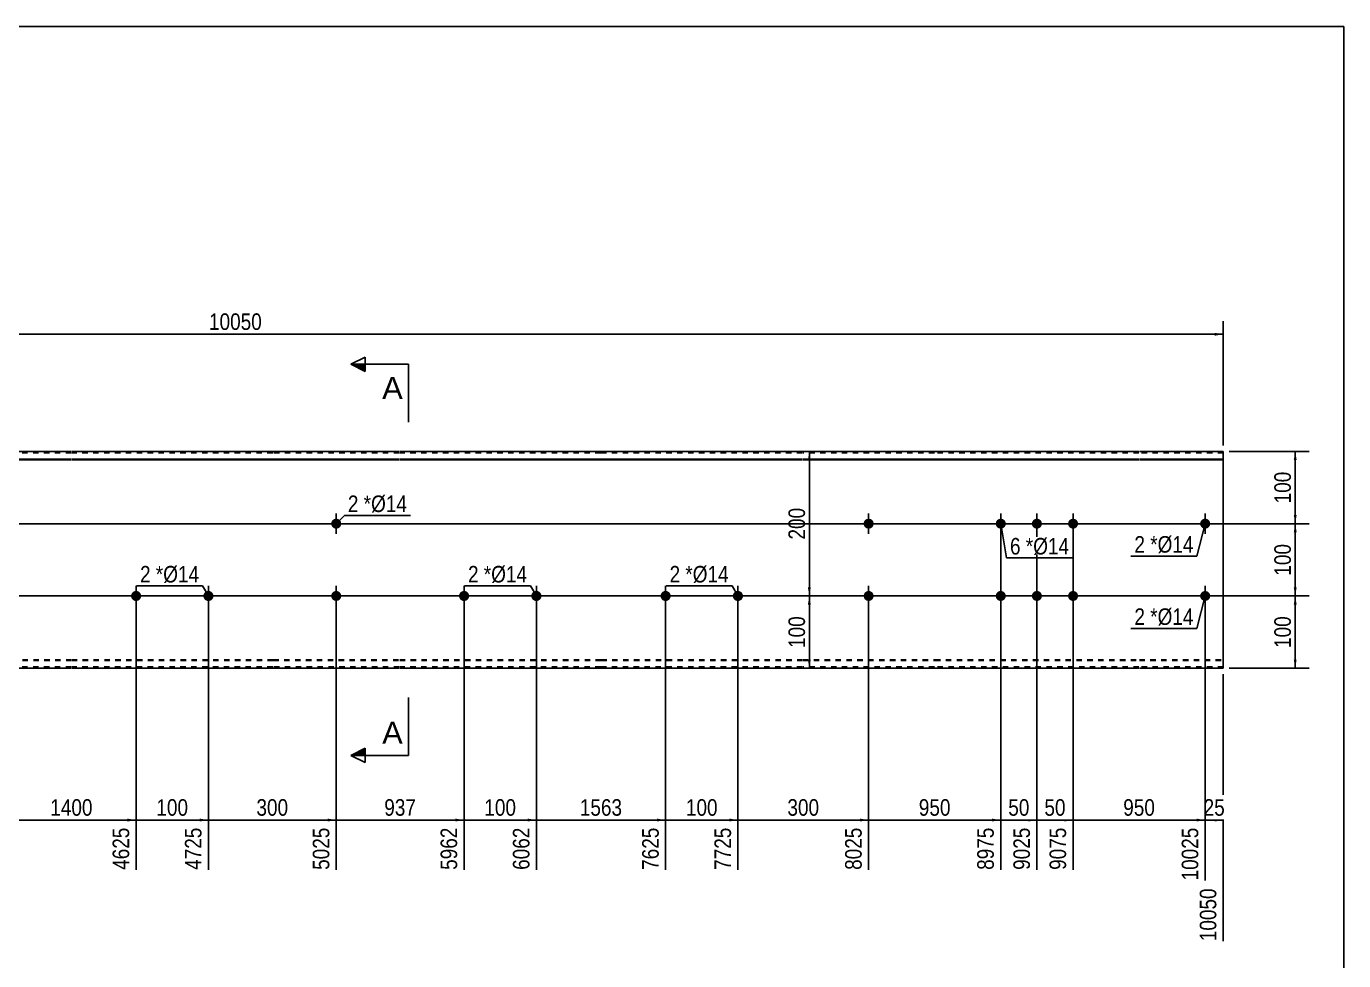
# Model space of a CAD drawing. Header units: millimetres. Extents: x -40 to 362, y -185 to 92.
# Drawn here: x 134.6 to 362.4, y -69.3 to 92.2 of the extents above; entities that cross this region are included whole.
import ezdxf

# ---------------------------------------------------------------- set-up
doc = ezdxf.new("R2010")
doc.units = ezdxf.units.MM
doc.linetypes.add('DXK_LINE_DOT1', pattern=[1.8814, 0.9407, -0.9407])
doc.styles.add('Arial', font='ARIAL.TTF', dxfattribs={"height": 0.2})
doc.styles.add('Arial Narrow', font='ARIALN.TTF', dxfattribs={"height": 0.2})

# ---------------------------------------------------------------- blocks, each defined once
blk = doc.blocks.new('Unknown-628700194-1200')
at = {"color": 5, "linetype": 'Continuous'}
for p, q in [((362.38, 92.24), (-37.62, 92.24)), ((362.38, -184.76), (362.38, 92.24))]:
    blk.add_line(p, q, dxfattribs=at)
blk = doc.blocks.new('Bolt-628700194-1261 - 1220')
at = {"linetype": 'Continuous'}
for points in [[(189.08, 6.25, -1), (187.33, 6.25, -1)], [(189.08, -6.25, -1), (187.33, -6.25, -1)]]:
    blk.add_hatch(color=3, dxfattribs=at).paths.add_polyline_path(points)
at = {"color": 3, "linetype": 'Continuous'}
for p, q in [((188.21, 8), (188.21, 4.5)), ((186.46, 6.25), (189.96, 6.25)), ((188.21, -4.5), (188.21, -8)), ((186.46, -6.25), (189.96, -6.25))]:
    blk.add_line(p, q, dxfattribs=at)
blk = doc.blocks.new('Bolt-628700194-1304 - 1220')
at = {"linetype": 'Continuous'}
for points in [[(302.22, 6.25, -1), (303.97, 6.25, -1)], [(308.47, 6.25, -1), (310.22, 6.25, -1)], [(314.72, 6.25, -1), (316.47, 6.25, -1)], [(302.22, -6.25, -1), (303.97, -6.25, -1)], [(308.47, -6.25, -1), (310.22, -6.25, -1)], [(314.72, -6.25, -1), (316.47, -6.25, -1)]]:
    blk.add_hatch(color=3, dxfattribs=at).paths.add_polyline_path(points)
at = {"color": 3, "linetype": 'Continuous'}
for p, q in [((303.09, 4.5), (303.09, 8)), ((309.34, 4.5), (309.34, 8)), ((315.59, 4.5), (315.59, 8)), ((301.34, 6.25), (304.84, 6.25)), ((307.59, 6.25), (311.09, 6.25)), ((313.84, 6.25), (317.34, 6.25)), ((303.09, -8), (303.09, -4.5)), ((309.34, -8), (309.34, -4.5)), ((315.59, -8), (315.59, -4.5)), ((301.34, -6.25), (304.84, -6.25)), ((307.59, -6.25), (311.09, -6.25)), ((313.84, -6.25), (317.34, -6.25))]:
    blk.add_line(p, q, dxfattribs=at)
blk = doc.blocks.new('Bolt-628700194-1309 - 1220')
at = {"linetype": 'Continuous'}
for points in [[(279.38, 6.25, -1), (281.13, 6.25, -1)], [(337.56, 6.25, -1), (339.31, 6.25, -1)]]:
    blk.add_hatch(color=3, dxfattribs=at).paths.add_polyline_path(points)
at = {"color": 3, "linetype": 'Continuous'}
for p, q in [((280.25, 4.5), (280.25, 8)), ((338.44, 4.5), (338.44, 8)), ((278.5, 6.25), (282, 6.25)), ((336.69, 6.25), (340.19, 6.25))]:
    blk.add_line(p, q, dxfattribs=at)
blk = doc.blocks.new('Bolt-628700194-1314 - 1220')
at = {"linetype": 'Continuous'}
for points in [[(279.38, -6.25, -1), (281.13, -6.25, -1)], [(337.56, -6.25, -1), (339.31, -6.25, -1)]]:
    blk.add_hatch(color=3, dxfattribs=at).paths.add_polyline_path(points)
at = {"color": 3, "linetype": 'Continuous'}
for p, q in [((280.25, -8), (280.25, -4.5)), ((338.44, -8), (338.44, -4.5)), ((278.5, -6.25), (282, -6.25)), ((336.69, -6.25), (340.19, -6.25))]:
    blk.add_line(p, q, dxfattribs=at)
blk = doc.blocks.new('Part-628700194-1330 - 1220')
at = {"color": 2, "linetype": 'Continuous'}
for p, q in [((142.38, 18.75), (107.63, 18.75)), ((177.23, 18.75), (142.48, 18.75)), ((199.08, 18.75), (177.33, 18.75)), ((233.93, 18.75), (199.18, 18.75)), ((268.78, 18.75), (234.03, 18.75)), ((291.62, 18.75), (268.88, 18.75)), ((326.97, 18.75), (291.72, 18.75)), ((341.56, 18.75), (327.07, 18.75)), ((341.56, 18.75), (341.56, -18.75)), ((107.63, 17.42), (142.38, 17.42)), ((107.63, 17.27), (142.38, 17.27)), ((142.48, 17.42), (177.23, 17.42)), ((142.48, 17.27), (177.23, 17.27)), ((177.33, 17.42), (199.08, 17.42)), ((177.33, 17.27), (199.08, 17.27)), ((199.18, 17.42), (233.93, 17.42)), ((199.18, 17.27), (233.93, 17.27)), ((234.03, 17.42), (268.78, 17.42)), ((234.03, 17.27), (268.78, 17.27)), ((268.88, 17.42), (291.62, 17.42)), ((268.88, 17.27), (291.62, 17.27)), ((291.72, 17.42), (326.97, 17.42)), ((291.72, 17.27), (326.97, 17.27)), ((327.07, 17.42), (341.56, 17.42)), ((327.07, 17.27), (341.56, 17.27)), ((142.38, -18.75), (107.63, -18.75)), ((177.23, -18.75), (142.48, -18.75)), ((199.08, -18.75), (177.33, -18.75)), ((233.93, -18.75), (199.18, -18.75)), ((268.78, -18.75), (234.03, -18.75)), ((291.62, -18.75), (268.88, -18.75)), ((326.97, -18.75), (291.72, -18.75)), ((341.56, -18.75), (327.07, -18.75))]:
    blk.add_line(p, q, dxfattribs=at)
at = {"color": 7, "linetype": 'DXK_LINE_DOT1'}
for p, q in [((142.38, 18.52), (107.63, 18.52)), ((177.23, 18.52), (142.48, 18.52)), ((199.08, 18.52), (177.33, 18.52)), ((233.93, 18.52), (199.18, 18.52)), ((268.78, 18.52), (234.03, 18.52)), ((291.62, 18.52), (268.88, 18.52)), ((326.97, 18.52), (291.72, 18.52)), ((341.56, 18.52), (327.07, 18.52)), ((107.63, -17.27), (142.38, -17.27)), ((107.63, -17.42), (142.38, -17.42)), ((142.48, -17.27), (177.23, -17.27)), ((142.48, -17.42), (177.23, -17.42)), ((177.33, -17.27), (199.08, -17.27)), ((177.33, -17.42), (199.08, -17.42)), ((199.18, -17.27), (233.93, -17.27)), ((199.18, -17.42), (233.93, -17.42)), ((234.03, -17.27), (268.78, -17.27)), ((234.03, -17.42), (268.78, -17.42)), ((268.88, -17.27), (291.62, -17.27)), ((268.88, -17.42), (291.62, -17.42)), ((291.72, -17.27), (326.97, -17.27)), ((291.72, -17.42), (326.97, -17.42)), ((327.07, -17.27), (341.56, -17.27)), ((327.07, -17.42), (341.56, -17.42)), ((142.38, -18.52), (107.63, -18.52)), ((177.23, -18.52), (142.48, -18.52)), ((199.08, -18.52), (177.33, -18.52)), ((233.93, -18.52), (199.18, -18.52)), ((268.78, -18.52), (234.03, -18.52)), ((291.62, -18.52), (268.88, -18.52)), ((326.97, -18.52), (291.72, -18.52)), ((341.56, -18.52), (327.07, -18.52))]:
    blk.add_line(p, q, dxfattribs=at)
blk = doc.blocks.new('Bolt-628700194-1340 - 1220')
at = {"linetype": 'Continuous'}
for points in [[(153.61, -7.13), (153.42, -7.11), (153.25, -7.05), (153.09, -6.96), (152.96, -6.84), (152.85, -6.69), (152.77, -6.52), (152.74, -6.34), (152.74, -6.16), (152.77, -5.98), (152.85, -5.82), (152.96, -5.67), (153.09, -5.55), (153.25, -5.45), (153.42, -5.4), (153.61, -5.38), (153.79, -5.4), (153.96, -5.45), (154.12, -5.55), (154.26, -5.67), (154.36, -5.82), (154.44, -5.98), (154.48, -6.16), (154.48, -6.34), (154.44, -6.52), (154.36, -6.69), (154.26, -6.84), (154.12, -6.96), (153.96, -7.05), (153.79, -7.11)], [(166.11, -7.13), (165.92, -7.11), (165.75, -7.05), (165.59, -6.96), (165.46, -6.84), (165.35, -6.69), (165.27, -6.52), (165.24, -6.34), (165.24, -6.16), (165.27, -5.98), (165.35, -5.82), (165.46, -5.67), (165.59, -5.55), (165.75, -5.45), (165.92, -5.4), (166.11, -5.38), (166.29, -5.4), (166.46, -5.45), (166.62, -5.55), (166.76, -5.67), (166.86, -5.82), (166.94, -5.98), (166.98, -6.16), (166.98, -6.34), (166.94, -6.52), (166.86, -6.69), (166.76, -6.84), (166.62, -6.96), (166.46, -7.05), (166.29, -7.11)]]:
    blk.add_hatch(color=3, dxfattribs=at).paths.add_polyline_path(points)
at = {"color": 3, "linetype": 'Continuous'}
for p, q in [((153.61, -8), (153.61, -4.5)), ((166.11, -8), (166.11, -4.5)), ((155.36, -6.25), (151.86, -6.25)), ((167.86, -6.25), (164.36, -6.25))]:
    blk.add_line(p, q, dxfattribs=at)
blk = doc.blocks.new('Bolt-628700194-1345 - 1220')
at = {"linetype": 'Continuous'}
for points in [[(245.16, -7.13), (244.97, -7.11), (244.8, -7.05), (244.64, -6.96), (244.51, -6.84), (244.4, -6.69), (244.32, -6.52), (244.29, -6.34), (244.29, -6.16), (244.32, -5.98), (244.4, -5.82), (244.51, -5.67), (244.64, -5.55), (244.8, -5.45), (244.97, -5.4), (245.16, -5.38), (245.34, -5.4), (245.51, -5.45), (245.67, -5.55), (245.81, -5.67), (245.91, -5.82), (245.99, -5.98), (246.03, -6.16), (246.03, -6.34), (245.99, -6.52), (245.91, -6.69), (245.81, -6.84), (245.67, -6.96), (245.51, -7.05), (245.34, -7.11)], [(257.66, -7.13), (257.47, -7.11), (257.3, -7.05), (257.14, -6.96), (257.01, -6.84), (256.9, -6.69), (256.82, -6.52), (256.79, -6.34), (256.79, -6.16), (256.82, -5.98), (256.9, -5.82), (257.01, -5.67), (257.14, -5.55), (257.3, -5.45), (257.47, -5.4), (257.66, -5.38), (257.84, -5.4), (258.01, -5.45), (258.17, -5.55), (258.31, -5.67), (258.41, -5.82), (258.49, -5.98), (258.53, -6.16), (258.53, -6.34), (258.49, -6.52), (258.41, -6.69), (258.31, -6.84), (258.17, -6.96), (258.01, -7.05), (257.84, -7.11)]]:
    blk.add_hatch(color=3, dxfattribs=at).paths.add_polyline_path(points)
at = {"color": 3, "linetype": 'Continuous'}
for p, q in [((245.16, -8), (245.16, -4.5)), ((257.66, -8), (257.66, -4.5)), ((246.91, -6.25), (243.41, -6.25)), ((259.41, -6.25), (255.91, -6.25))]:
    blk.add_line(p, q, dxfattribs=at)
blk = doc.blocks.new('Bolt-628700194-1350 - 1220')
at = {"linetype": 'Continuous'}
for points in [[(210.31, -7.13), (210.12, -7.11), (209.95, -7.05), (209.79, -6.96), (209.66, -6.84), (209.55, -6.69), (209.47, -6.52), (209.44, -6.34), (209.44, -6.16), (209.47, -5.98), (209.55, -5.82), (209.66, -5.67), (209.79, -5.55), (209.95, -5.45), (210.12, -5.4), (210.31, -5.38), (210.49, -5.4), (210.66, -5.45), (210.82, -5.55), (210.96, -5.67), (211.06, -5.82), (211.14, -5.98), (211.18, -6.16), (211.18, -6.34), (211.14, -6.52), (211.06, -6.69), (210.96, -6.84), (210.82, -6.96), (210.66, -7.05), (210.49, -7.11)], [(222.81, -7.13), (222.62, -7.11), (222.45, -7.05), (222.29, -6.96), (222.16, -6.84), (222.05, -6.69), (221.97, -6.52), (221.94, -6.34), (221.94, -6.16), (221.97, -5.98), (222.05, -5.82), (222.16, -5.67), (222.29, -5.55), (222.45, -5.45), (222.62, -5.4), (222.81, -5.38), (222.99, -5.4), (223.16, -5.45), (223.32, -5.55), (223.46, -5.67), (223.56, -5.82), (223.64, -5.98), (223.68, -6.16), (223.68, -6.34), (223.64, -6.52), (223.56, -6.69), (223.46, -6.84), (223.32, -6.96), (223.16, -7.05), (222.99, -7.11)]]:
    blk.add_hatch(color=3, dxfattribs=at).paths.add_polyline_path(points)
at = {"color": 3, "linetype": 'Continuous'}
for p, q in [((210.31, -8), (210.31, -4.5)), ((222.81, -8), (222.81, -4.5)), ((212.06, -6.25), (208.56, -6.25)), ((224.56, -6.25), (221.06, -6.25))]:
    blk.add_line(p, q, dxfattribs=at)
blk = doc.blocks.new('StraightDimension-628700194-2693 - 1220')
at = {"linetype": 'Continuous'}
blk.add_hatch(color=7, dxfattribs=at).paths.add_polyline_path([(243.66, -44.75), (245.16, -45), (243.66, -45.25)])
at = {"color": 7, "linetype": 'Continuous'}
for p, q in [((222.81, -7.25), (222.81, -53.61)), ((245.16, -7.25), (245.16, -53.61)), ((222.81, -45), (245.16, -45))]:
    blk.add_line(p, q, dxfattribs=at)
at = {"color": 0}
blk.add_wipeout([(238.24, -44.85), (238.24, -40.65), (229.72, -40.65), (229.72, -44.85)], dxfattribs=at)
at = {"color": 0, "linetype": 'Continuous'}
blk.add_wipeout([(244.56, -45.7), (240.36, -45.7), (240.36, -54.21), (244.56, -54.21)], dxfattribs=at)
at = {"color": 3, "style": 'Arial Narrow'}
blk.add_text('1563', height=2.863, dxfattribs=at).set_placement((230.32, -44.25))
at = {"color": 3, "linetype": 'Continuous', "style": 'Arial Narrow'}
blk.add_text('7625', height=2.863, rotation=90.0002, dxfattribs=at).set_placement((243.96, -53.61))
blk = doc.blocks.new('StraightDimension-628700194-2689 - 1220')
at = {"linetype": 'Continuous'}
blk.add_hatch(color=7, dxfattribs=at).paths.add_polyline_path([(307.84, -44.75), (309.34, -45), (307.84, -45.25)])
at = {"color": 7, "linetype": 'Continuous'}
for p, q in [((303.09, 5.25), (303.09, -53.61)), ((309.34, 5.25), (309.34, -53.61)), ((303.09, -45), (309.34, -45))]:
    blk.add_line(p, q, dxfattribs=at)
at = {"color": 0}
blk.add_wipeout([(308.65, -44.85), (308.65, -40.65), (303.79, -40.65), (303.79, -44.85)], dxfattribs=at)
at = {"color": 3, "style": 'Arial Narrow'}
blk.add_text('50', height=2.863, dxfattribs=at).set_placement((304.39, -44.25))
at = {"color": 0, "linetype": 'Continuous'}
blk.add_wipeout([(308.74, -45.7), (304.54, -45.7), (304.54, -54.21), (308.74, -54.21)], dxfattribs=at)
at = {"color": 3, "linetype": 'Continuous', "style": 'Arial Narrow'}
blk.add_text('9025', height=2.863, rotation=90.0002, dxfattribs=at).set_placement((308.14, -53.61))
blk = doc.blocks.new('StraightDimension-628700194-2146 - 1220')
at = {"linetype": 'Continuous'}
for points in [[(269.75, 17.25), (270, 18.75), (270.25, 17.25)], [(270.25, -4.75), (270, -6.25), (269.75, -4.75)]]:
    blk.add_hatch(color=7, dxfattribs=at).paths.add_polyline_path(points)
at = {"color": 7, "linetype": 'Continuous'}
for p, q in [((258.66, 18.75), (272.4, 18.75)), ((270, -6.25), (270, 18.75)), ((97.41, -6.25), (272.4, -6.25))]:
    blk.add_line(p, q, dxfattribs=at)
at = {"color": 0}
blk.add_wipeout([(269.85, 9.59), (265.65, 9.59), (265.65, 2.91), (269.85, 2.91)], dxfattribs=at)
at = {"color": 3, "style": 'Arial Narrow'}
blk.add_text('200', height=2.863, rotation=90.0002, dxfattribs=at).set_placement((269.25, 3.51))
blk = doc.blocks.new('StraightDimension-628700194-2440 - 1220')
at = {"linetype": 'Continuous'}
for points in [[(353.75, -7.75), (354, -6.25), (354.25, -7.75)], [(354.25, -17.25), (354, -18.75), (353.75, -17.25)]]:
    blk.add_hatch(color=7, dxfattribs=at).paths.add_polyline_path(points)
at = {"color": 7, "linetype": 'Continuous'}
for p, q in [((62.31, -6.25), (356.4, -6.25)), ((354, -18.75), (354, -6.25)), ((342.56, -18.75), (356.4, -18.75))]:
    blk.add_line(p, q, dxfattribs=at)
at = {"color": 0}
blk.add_wipeout([(353.85, -9.16), (349.65, -9.16), (349.65, -15.84), (353.85, -15.84)], dxfattribs=at)
at = {"color": 3, "style": 'Arial Narrow'}
blk.add_text('100', height=2.863, rotation=90.0002, dxfattribs=at).set_placement((353.25, -15.24))
blk = doc.blocks.new('StraightDimension-628700194-1370 - 1220')
at = {"linetype": 'Continuous'}
blk.add_hatch(color=7, dxfattribs=at).paths.add_polyline_path([(340.06, 39.25), (341.56, 39), (340.06, 38.75)])
at = {"color": 7, "linetype": 'Continuous'}
for p, q in [((341.56, 19.75), (341.56, 41.25)), ((0, 39), (341.56, 39))]:
    blk.add_line(p, q, dxfattribs=at)
at = {"color": 0}
blk.add_wipeout([(175.95, 39.15), (175.95, 43.35), (165.61, 43.35), (165.61, 39.15)], dxfattribs=at)
at = {"color": 3, "style": 'Arial Narrow'}
blk.add_text('10050', height=2.863, dxfattribs=at).set_placement((166.21, 39.75))
blk = doc.blocks.new('StraightDimension-628700194-2147 - 1220')
at = {"linetype": 'Continuous'}
for points in [[(269.75, -7.75), (270, -6.25), (270.25, -7.75)], [(270.25, -17.25), (270, -18.75), (269.75, -17.25)]]:
    blk.add_hatch(color=7, dxfattribs=at).paths.add_polyline_path(points)
at = {"color": 7, "linetype": 'Continuous'}
for p, q in [((97.41, -6.25), (272.4, -6.25)), ((270, -18.75), (270, -6.25)), ((258.66, -18.75), (272.4, -18.75))]:
    blk.add_line(p, q, dxfattribs=at)
at = {"color": 0}
blk.add_wipeout([(269.85, -9.16), (265.65, -9.16), (265.65, -15.84), (269.85, -15.84)], dxfattribs=at)
at = {"color": 3, "style": 'Arial Narrow'}
blk.add_text('100', height=2.863, rotation=90.0002, dxfattribs=at).set_placement((269.25, -15.24))
blk = doc.blocks.new('StraightDimension-628700194-2438 - 1220')
at = {"linetype": 'Continuous'}
for points in [[(353.75, 17.25), (354, 18.75), (354.25, 17.25)], [(354.25, 7.75), (354, 6.25), (353.75, 7.75)]]:
    blk.add_hatch(color=7, dxfattribs=at).paths.add_polyline_path(points)
at = {"color": 7, "linetype": 'Continuous'}
for p, q in [((342.56, 18.75), (356.4, 18.75)), ((354, 6.25), (354, 18.75)), ((62.31, 6.25), (356.4, 6.25))]:
    blk.add_line(p, q, dxfattribs=at)
at = {"color": 0}
blk.add_wipeout([(353.85, 15.84), (349.65, 15.84), (349.65, 9.16), (353.85, 9.16)], dxfattribs=at)
at = {"color": 3, "style": 'Arial Narrow'}
blk.add_text('100', height=2.863, rotation=90.0002, dxfattribs=at).set_placement((353.25, 9.76))
blk = doc.blocks.new('StraightDimension-628700194-2690 - 1220')
at = {"linetype": 'Continuous'}
blk.add_hatch(color=7, dxfattribs=at).paths.add_polyline_path([(301.59, -44.75), (303.09, -45), (301.59, -45.25)])
at = {"color": 7, "linetype": 'Continuous'}
for p, q in [((303.09, 5.25), (303.09, -53.61)), ((280.25, -7.25), (280.25, -53.61)), ((280.25, -45), (303.09, -45))]:
    blk.add_line(p, q, dxfattribs=at)
at = {"color": 0}
blk.add_wipeout([(295.02, -44.85), (295.02, -40.65), (288.33, -40.65), (288.33, -44.85)], dxfattribs=at)
at = {"color": 0, "linetype": 'Continuous'}
blk.add_wipeout([(302.49, -45.7), (298.29, -45.7), (298.29, -54.21), (302.49, -54.21)], dxfattribs=at)
at = {"color": 3, "style": 'Arial Narrow'}
blk.add_text('950', height=2.863, dxfattribs=at).set_placement((288.93, -44.25))
at = {"color": 3, "linetype": 'Continuous', "style": 'Arial Narrow'}
blk.add_text('8975', height=2.863, rotation=90.0002, dxfattribs=at).set_placement((301.89, -53.61))
blk = doc.blocks.new('StraightDimension-628700194-2439 - 1220')
at = {"linetype": 'Continuous'}
for points in [[(353.75, 4.75), (354, 6.25), (354.25, 4.75)], [(354.25, -4.75), (354, -6.25), (353.75, -4.75)]]:
    blk.add_hatch(color=7, dxfattribs=at).paths.add_polyline_path(points)
at = {"color": 7, "linetype": 'Continuous'}
for p, q in [((62.31, 6.25), (356.4, 6.25)), ((354, -6.25), (354, 6.25)), ((62.31, -6.25), (356.4, -6.25))]:
    blk.add_line(p, q, dxfattribs=at)
at = {"color": 0}
blk.add_wipeout([(353.85, 3.34), (349.65, 3.34), (349.65, -3.34), (353.85, -3.34)], dxfattribs=at)
at = {"color": 3, "style": 'Arial Narrow'}
blk.add_text('100', height=2.863, rotation=90.0002, dxfattribs=at).set_placement((353.25, -2.74))
blk = doc.blocks.new('StraightDimension-628700194-2686 - 1220')
at = {"linetype": 'Continuous'}
blk.add_hatch(color=7, dxfattribs=at).paths.add_polyline_path([(340.06, -44.75), (341.56, -45), (340.06, -45.25)])
at = {"color": 7, "linetype": 'Continuous'}
for p, q in [((338.44, -7.25), (338.44, -55.44)), ((341.56, -19.75), (341.56, -65.94)), ((338.44, -45), (341.56, -45))]:
    blk.add_line(p, q, dxfattribs=at)
at = {"color": 0}
blk.add_wipeout([(342.43, -44.85), (342.43, -40.65), (337.57, -40.65), (337.57, -44.85)], dxfattribs=at)
at = {"color": 0, "linetype": 'Continuous'}
blk.add_wipeout([(340.96, -56.2), (336.76, -56.2), (336.76, -66.54), (340.96, -66.54)], dxfattribs=at)
at = {"color": 3, "style": 'Arial Narrow'}
blk.add_text('25', height=2.863, dxfattribs=at).set_placement((338.17, -44.25))
at = {"color": 3, "linetype": 'Continuous', "style": 'Arial Narrow'}
blk.add_text('10050', height=2.863, rotation=90.0002, dxfattribs=at).set_placement((340.36, -65.94))
blk = doc.blocks.new('StraightDimension-628700194-2687 - 1220')
at = {"linetype": 'Continuous'}
blk.add_hatch(color=7, dxfattribs=at).paths.add_polyline_path([(336.94, -44.75), (338.44, -45), (336.94, -45.25)])
at = {"color": 7, "linetype": 'Continuous'}
for p, q in [((315.59, 5.25), (315.59, -53.61)), ((338.44, -7.25), (338.44, -55.44)), ((315.59, -45), (338.44, -45))]:
    blk.add_line(p, q, dxfattribs=at)
at = {"color": 0}
blk.add_wipeout([(330.36, -44.85), (330.36, -40.65), (323.67, -40.65), (323.67, -44.85)], dxfattribs=at)
at = {"color": 0, "linetype": 'Continuous'}
blk.add_wipeout([(337.84, -45.7), (333.64, -45.7), (333.64, -56.04), (337.84, -56.04)], dxfattribs=at)
at = {"color": 3, "style": 'Arial Narrow'}
blk.add_text('950', height=2.863, dxfattribs=at).set_placement((324.27, -44.25))
at = {"color": 3, "linetype": 'Continuous', "style": 'Arial Narrow'}
blk.add_text('10025', height=2.863, rotation=90.0002, dxfattribs=at).set_placement((337.24, -55.44))
blk = doc.blocks.new('StraightDimension-628700194-2688 - 1220')
at = {"linetype": 'Continuous'}
blk.add_hatch(color=7, dxfattribs=at).paths.add_polyline_path([(314.09, -44.75), (315.59, -45), (314.09, -45.25)])
at = {"color": 7, "linetype": 'Continuous'}
for p, q in [((309.34, 5.25), (309.34, -53.61)), ((315.59, 5.25), (315.59, -53.61)), ((309.34, -45), (315.59, -45))]:
    blk.add_line(p, q, dxfattribs=at)
at = {"color": 0}
blk.add_wipeout([(314.9, -44.85), (314.9, -40.65), (310.04, -40.65), (310.04, -44.85)], dxfattribs=at)
at = {"color": 3, "style": 'Arial Narrow'}
blk.add_text('50', height=2.863, dxfattribs=at).set_placement((310.64, -44.25))
at = {"color": 0, "linetype": 'Continuous'}
blk.add_wipeout([(314.99, -45.7), (310.79, -45.7), (310.79, -54.21), (314.99, -54.21)], dxfattribs=at)
at = {"color": 3, "linetype": 'Continuous', "style": 'Arial Narrow'}
blk.add_text('9075', height=2.863, rotation=90.0002, dxfattribs=at).set_placement((314.39, -53.61))
blk = doc.blocks.new('StraightDimension-628700194-2691 - 1220')
at = {"linetype": 'Continuous'}
blk.add_hatch(color=7, dxfattribs=at).paths.add_polyline_path([(278.75, -44.75), (280.25, -45), (278.75, -45.25)])
at = {"color": 7, "linetype": 'Continuous'}
for p, q in [((257.66, -7.25), (257.66, -53.61)), ((280.25, -7.25), (280.25, -53.61)), ((257.66, -45), (280.25, -45))]:
    blk.add_line(p, q, dxfattribs=at)
at = {"color": 0}
blk.add_wipeout([(272.3, -44.85), (272.3, -40.65), (265.61, -40.65), (265.61, -44.85)], dxfattribs=at)
at = {"color": 0, "linetype": 'Continuous'}
blk.add_wipeout([(279.65, -45.7), (275.45, -45.7), (275.45, -54.21), (279.65, -54.21)], dxfattribs=at)
at = {"color": 3, "style": 'Arial Narrow'}
blk.add_text('300', height=2.863, dxfattribs=at).set_placement((266.21, -44.25))
at = {"color": 3, "linetype": 'Continuous', "style": 'Arial Narrow'}
blk.add_text('8025', height=2.863, rotation=90.0002, dxfattribs=at).set_placement((279.05, -53.61))
blk = doc.blocks.new('StraightDimension-628700194-2692 - 1220')
at = {"linetype": 'Continuous'}
blk.add_hatch(color=7, dxfattribs=at).paths.add_polyline_path([(256.16, -44.75), (257.66, -45), (256.16, -45.25)])
at = {"color": 7, "linetype": 'Continuous'}
for p, q in [((245.16, -7.25), (245.16, -53.61)), ((257.66, -7.25), (257.66, -53.61)), ((245.16, -45), (257.66, -45))]:
    blk.add_line(p, q, dxfattribs=at)
at = {"color": 0}
blk.add_wipeout([(254.75, -44.85), (254.75, -40.65), (248.06, -40.65), (248.06, -44.85)], dxfattribs=at)
at = {"color": 3, "style": 'Arial Narrow'}
blk.add_text('100', height=2.863, dxfattribs=at).set_placement((248.66, -44.25))
at = {"color": 0, "linetype": 'Continuous'}
blk.add_wipeout([(257.06, -45.7), (252.86, -45.7), (252.86, -54.21), (257.06, -54.21)], dxfattribs=at)
at = {"color": 3, "linetype": 'Continuous', "style": 'Arial Narrow'}
blk.add_text('7725', height=2.863, rotation=90.0002, dxfattribs=at).set_placement((256.46, -53.61))
blk = doc.blocks.new('StraightDimension-628700194-2694 - 1220')
at = {"linetype": 'Continuous'}
blk.add_hatch(color=7, dxfattribs=at).paths.add_polyline_path([(221.31, -44.75), (222.81, -45), (221.31, -45.25)])
at = {"color": 7, "linetype": 'Continuous'}
for p, q in [((210.31, -7.25), (210.31, -53.61)), ((222.81, -7.25), (222.81, -53.61)), ((210.31, -45), (222.81, -45))]:
    blk.add_line(p, q, dxfattribs=at)
at = {"color": 0}
blk.add_wipeout([(219.9, -44.85), (219.9, -40.65), (213.21, -40.65), (213.21, -44.85)], dxfattribs=at)
at = {"color": 3, "style": 'Arial Narrow'}
blk.add_text('100', height=2.863, dxfattribs=at).set_placement((213.81, -44.25))
at = {"color": 0, "linetype": 'Continuous'}
blk.add_wipeout([(222.21, -45.7), (218.01, -45.7), (218.01, -54.21), (222.21, -54.21)], dxfattribs=at)
at = {"color": 3, "linetype": 'Continuous', "style": 'Arial Narrow'}
blk.add_text('6062', height=2.863, rotation=90.0002, dxfattribs=at).set_placement((221.61, -53.61))
blk = doc.blocks.new('StraightDimension-628700194-2695 - 1220')
at = {"linetype": 'Continuous'}
blk.add_hatch(color=7, dxfattribs=at).paths.add_polyline_path([(208.81, -44.75), (210.31, -45), (208.81, -45.25)])
at = {"color": 7, "linetype": 'Continuous'}
for p, q in [((188.21, -7.25), (188.21, -53.61)), ((210.31, -7.25), (210.31, -53.61)), ((188.21, -45), (210.31, -45))]:
    blk.add_line(p, q, dxfattribs=at)
at = {"color": 0}
blk.add_wipeout([(202.6, -44.85), (202.6, -40.65), (195.91, -40.65), (195.91, -44.85)], dxfattribs=at)
at = {"color": 0, "linetype": 'Continuous'}
blk.add_wipeout([(209.71, -45.7), (205.51, -45.7), (205.51, -54.21), (209.71, -54.21)], dxfattribs=at)
at = {"color": 3, "style": 'Arial Narrow'}
blk.add_text('937', height=2.863, dxfattribs=at).set_placement((196.51, -44.25))
at = {"color": 3, "linetype": 'Continuous', "style": 'Arial Narrow'}
blk.add_text('5962', height=2.863, rotation=90.0002, dxfattribs=at).set_placement((209.11, -53.61))
blk = doc.blocks.new('StraightDimension-628700194-2696 - 1220')
at = {"linetype": 'Continuous'}
blk.add_hatch(color=7, dxfattribs=at).paths.add_polyline_path([(186.71, -44.75), (188.21, -45), (186.71, -45.25)])
at = {"color": 7, "linetype": 'Continuous'}
for p, q in [((166.11, -7.25), (166.11, -53.61)), ((188.21, -7.25), (188.21, -53.61)), ((166.11, -45), (188.21, -45))]:
    blk.add_line(p, q, dxfattribs=at)
at = {"color": 0}
blk.add_wipeout([(180.5, -44.85), (180.5, -40.65), (173.81, -40.65), (173.81, -44.85)], dxfattribs=at)
at = {"color": 0, "linetype": 'Continuous'}
blk.add_wipeout([(187.61, -45.7), (183.41, -45.7), (183.41, -54.21), (187.61, -54.21)], dxfattribs=at)
at = {"color": 3, "style": 'Arial Narrow'}
blk.add_text('300', height=2.863, dxfattribs=at).set_placement((174.41, -44.25))
at = {"color": 3, "linetype": 'Continuous', "style": 'Arial Narrow'}
blk.add_text('5025', height=2.863, rotation=90.0002, dxfattribs=at).set_placement((187.01, -53.61))
blk = doc.blocks.new('StraightDimension-628700194-2697 - 1220')
at = {"linetype": 'Continuous'}
blk.add_hatch(color=7, dxfattribs=at).paths.add_polyline_path([(164.61, -44.75), (166.11, -45), (164.61, -45.25)])
at = {"color": 7, "linetype": 'Continuous'}
for p, q in [((153.61, -7.25), (153.61, -53.61)), ((166.11, -7.25), (166.11, -53.61)), ((153.61, -45), (166.11, -45))]:
    blk.add_line(p, q, dxfattribs=at)
at = {"color": 0}
blk.add_wipeout([(163.2, -44.85), (163.2, -40.65), (156.51, -40.65), (156.51, -44.85)], dxfattribs=at)
at = {"color": 3, "style": 'Arial Narrow'}
blk.add_text('100', height=2.863, dxfattribs=at).set_placement((157.11, -44.25))
at = {"color": 0, "linetype": 'Continuous'}
blk.add_wipeout([(165.51, -45.7), (161.31, -45.7), (161.31, -54.21), (165.51, -54.21)], dxfattribs=at)
at = {"color": 3, "linetype": 'Continuous', "style": 'Arial Narrow'}
blk.add_text('4725', height=2.863, rotation=90.0002, dxfattribs=at).set_placement((164.91, -53.61))
blk = doc.blocks.new('StraightDimension-628700194-2698 - 1220')
at = {"linetype": 'Continuous'}
blk.add_hatch(color=7, dxfattribs=at).paths.add_polyline_path([(152.11, -44.75), (153.61, -45), (152.11, -45.25)])
at = {"color": 7, "linetype": 'Continuous'}
for p, q in [((131.26, -7.25), (131.26, -53.61)), ((153.61, -7.25), (153.61, -53.61)), ((131.26, -45), (153.61, -45))]:
    blk.add_line(p, q, dxfattribs=at)
at = {"color": 0}
blk.add_wipeout([(146.69, -44.85), (146.69, -40.65), (138.17, -40.65), (138.17, -44.85)], dxfattribs=at)
at = {"color": 0, "linetype": 'Continuous'}
blk.add_wipeout([(153.01, -45.7), (148.81, -45.7), (148.81, -54.21), (153.01, -54.21)], dxfattribs=at)
at = {"color": 3, "style": 'Arial Narrow'}
blk.add_text('1400', height=2.863, dxfattribs=at).set_placement((138.77, -44.25))
at = {"color": 3, "linetype": 'Continuous', "style": 'Arial Narrow'}
blk.add_text('4625', height=2.863, rotation=90.0002, dxfattribs=at).set_placement((152.41, -53.61))
blk = doc.blocks.new('Mark-628700194-1256 - 1220')
at = {"color": 0}
blk.add_wipeout([(192.05, 8.26), (192.05, 11.26), (190.22, 11.26), (190.22, 8.26)], dxfattribs=at)
blk.add_wipeout([(192.05, 8.26), (192.05, 11.26), (190.22, 11.26), (190.22, 8.26)], dxfattribs=at)
at = {"color": 7, "linetype": 'Continuous'}
blk.add_line((188.21, 6.25), (189.62, 7.66), dxfattribs=at)
at = {"color": 0}
blk.add_wipeout([(194.23, 8.26), (194.23, 11.26), (192.95, 11.26), (192.95, 8.26)], dxfattribs=at)
blk.add_wipeout([(194.23, 8.26), (194.23, 11.26), (192.95, 11.26), (192.95, 8.26)], dxfattribs=at)
at = {"color": 3, "style": 'Arial Narrow'}
blk.add_text('2', height=2.86, dxfattribs=at).set_placement((190.22, 8.26))
at = {"color": 0}
blk.add_wipeout([(200.44, 8.26), (200.44, 11.26), (194.23, 11.26), (194.23, 8.26)], dxfattribs=at)
blk.add_wipeout([(200.44, 8.26), (200.44, 11.26), (194.23, 11.26), (194.23, 8.26)], dxfattribs=at)
at = {"color": 7, "linetype": 'Continuous'}
blk.add_line((189.62, 7.66), (201.04, 7.66), dxfattribs=at)
at = {"color": 3, "style": 'Arial Narrow'}
for s, height, p in [('*', 2.86, (192.95, 8.26)), ('Ø14', 2.863, (194.23, 8.26))]:
    blk.add_text(s, height=height, dxfattribs=at).set_placement(p)
blk = doc.blocks.new('SectionMark-628700194-1546 - 1220')
at = {"linetype": 'Continuous'}
for points in [[(193.21, 33.81), (193.21, 32.56), (190.71, 33.81)], [(193.21, -32.56), (193.21, -33.81), (190.71, -33.81)]]:
    blk.add_hatch(color=30, dxfattribs=at).paths.add_polyline_path(points)
at = {"color": 30, "linetype": 'Continuous'}
for p, q in [((190.71, 33.81), (193.21, 35.06)), ((193.21, 32.56), (193.21, 35.06)), ((200.71, 33.81), (190.71, 33.81)), ((190.71, 33.81), (193.21, 32.56)), ((190.71, -33.81), (193.21, -32.56)), ((200.71, -33.81), (190.71, -33.81)), ((193.21, -35.06), (190.71, -33.81)), ((193.21, -32.56), (193.21, -35.06))]:
    blk.add_line(p, q, dxfattribs=at)
at = {"color": 0, "linetype": 'Continuous'}
for points in [[(199.71, 27.81), (199.71, 31.81), (196.15, 31.81), (196.15, 27.81)], [(199.71, -31.81), (199.71, -27.81), (196.15, -27.81), (196.15, -31.81)]]:
    blk.add_wipeout(points, dxfattribs=at)
at = {"color": 30, "linetype": 'Continuous'}
for p, q in [((200.71, 33.81), (200.71, 23.81)), ((200.71, -33.81), (200.71, -23.81))]:
    blk.add_line(p, q, dxfattribs=at)
at = {"color": 96, "linetype": 'Continuous', "style": 'Arial'}
for p in [(196.15, 27.81), (196.15, -31.81)]:
    blk.add_text('A', height=3.82, dxfattribs=at).set_placement(p)
blk = doc.blocks.new('Mark-628700194-1300 - 1220')
at = {"color": 0}
blk.add_wipeout([(306.52, 0.92), (306.52, 3.92), (304.69, 3.92), (304.69, 0.92)], dxfattribs=at)
blk.add_wipeout([(306.52, 0.92), (306.52, 3.92), (304.69, 3.92), (304.69, 0.92)], dxfattribs=at)
at = {"color": 7, "linetype": 'Continuous'}
blk.add_line((303.09, 6.25), (304.09, 0.32), dxfattribs=at)
at = {"color": 0}
blk.add_wipeout([(308.7, 0.92), (308.7, 3.92), (307.42, 3.92), (307.42, 0.92)], dxfattribs=at)
blk.add_wipeout([(308.7, 0.92), (308.7, 3.92), (307.42, 3.92), (307.42, 0.92)], dxfattribs=at)
at = {"color": 3, "style": 'Arial Narrow'}
blk.add_text('6', height=2.86, dxfattribs=at).set_placement((304.69, 0.92))
at = {"color": 0}
blk.add_wipeout([(314.91, 0.92), (314.91, 3.92), (308.7, 3.92), (308.7, 0.92)], dxfattribs=at)
blk.add_wipeout([(314.91, 0.92), (314.91, 3.92), (308.7, 3.92), (308.7, 0.92)], dxfattribs=at)
at = {"color": 7, "linetype": 'Continuous'}
blk.add_line((304.09, 0.32), (315.51, 0.32), dxfattribs=at)
at = {"color": 3, "style": 'Arial Narrow'}
for s, height, p in [('*', 2.86, (307.42, 0.92)), ('Ø14', 2.863, (308.7, 0.92))]:
    blk.add_text(s, height=height, dxfattribs=at).set_placement(p)
blk = doc.blocks.new('Mark-628700194-1305 - 1220')
at = {"color": 0}
blk.add_wipeout([(328.03, 1.24), (328.03, 4.24), (326.2, 4.24), (326.2, 1.24)], dxfattribs=at)
blk.add_wipeout([(328.03, 1.24), (328.03, 4.24), (326.2, 4.24), (326.2, 1.24)], dxfattribs=at)
blk.add_wipeout([(330.21, 1.24), (330.21, 4.24), (328.93, 4.24), (328.93, 1.24)], dxfattribs=at)
blk.add_wipeout([(330.21, 1.24), (330.21, 4.24), (328.93, 4.24), (328.93, 1.24)], dxfattribs=at)
at = {"color": 3, "style": 'Arial Narrow'}
blk.add_text('2', height=2.86, dxfattribs=at).set_placement((326.2, 1.24))
at = {"color": 0}
blk.add_wipeout([(336.42, 1.24), (336.42, 4.24), (330.21, 4.24), (330.21, 1.24)], dxfattribs=at)
blk.add_wipeout([(336.42, 1.24), (336.42, 4.24), (330.21, 4.24), (330.21, 1.24)], dxfattribs=at)
at = {"color": 7, "linetype": 'Continuous'}
for p in [(338.44, 6.25), (325.6, 0.64)]:
    blk.add_line(p, (337.02, 0.64), dxfattribs=at)
at = {"color": 3, "style": 'Arial Narrow'}
for s, height, p in [('*', 2.86, (328.93, 1.24)), ('Ø14', 2.863, (330.21, 1.24))]:
    blk.add_text(s, height=height, dxfattribs=at).set_placement(p)
blk = doc.blocks.new('Mark-628700194-1310 - 1220')
at = {"color": 0}
blk.add_wipeout([(328.03, -11.26), (328.03, -8.26), (326.2, -8.26), (326.2, -11.26)], dxfattribs=at)
blk.add_wipeout([(328.03, -11.26), (328.03, -8.26), (326.2, -8.26), (326.2, -11.26)], dxfattribs=at)
blk.add_wipeout([(330.21, -11.26), (330.21, -8.26), (328.93, -8.26), (328.93, -11.26)], dxfattribs=at)
blk.add_wipeout([(330.21, -11.26), (330.21, -8.26), (328.93, -8.26), (328.93, -11.26)], dxfattribs=at)
at = {"color": 3, "style": 'Arial Narrow'}
blk.add_text('2', height=2.86, dxfattribs=at).set_placement((326.2, -11.26))
at = {"color": 0}
blk.add_wipeout([(336.42, -11.26), (336.42, -8.26), (330.21, -8.26), (330.21, -11.26)], dxfattribs=at)
blk.add_wipeout([(336.42, -11.26), (336.42, -8.26), (330.21, -8.26), (330.21, -11.26)], dxfattribs=at)
at = {"color": 7, "linetype": 'Continuous'}
for p in [(338.44, -6.25), (325.6, -11.86)]:
    blk.add_line(p, (337.02, -11.86), dxfattribs=at)
at = {"color": 3, "style": 'Arial Narrow'}
for s, height, p in [('*', 2.86, (328.93, -11.26)), ('Ø14', 2.863, (330.21, -11.26))]:
    blk.add_text(s, height=height, dxfattribs=at).set_placement(p)
blk = doc.blocks.new('Mark-628700194-1336 - 1220')
at = {"color": 0}
blk.add_wipeout([(156.11, -3.92), (156.11, -0.92), (154.29, -0.92), (154.29, -3.92)], dxfattribs=at)
blk.add_wipeout([(156.11, -3.92), (156.11, -0.92), (154.29, -0.92), (154.29, -3.92)], dxfattribs=at)
blk.add_wipeout([(158.29, -3.92), (158.29, -0.92), (157.01, -0.92), (157.01, -3.92)], dxfattribs=at)
blk.add_wipeout([(158.29, -3.92), (158.29, -0.92), (157.01, -0.92), (157.01, -3.92)], dxfattribs=at)
at = {"color": 3, "style": 'Arial Narrow'}
blk.add_text('2', height=2.86, dxfattribs=at).set_placement((154.29, -3.92))
at = {"color": 0}
blk.add_wipeout([(164.51, -3.92), (164.51, -0.92), (158.29, -0.92), (158.29, -3.92)], dxfattribs=at)
blk.add_wipeout([(164.51, -3.92), (164.51, -0.92), (158.29, -0.92), (158.29, -3.92)], dxfattribs=at)
at = {"color": 7, "linetype": 'Continuous'}
for p in [(153.69, -4.52), (166.11, -6.25)]:
    blk.add_line(p, (165.11, -4.52), dxfattribs=at)
at = {"color": 3, "style": 'Arial Narrow'}
for s, height, p in [('*', 2.86, (157.01, -3.92)), ('Ø14', 2.863, (158.29, -3.92))]:
    blk.add_text(s, height=height, dxfattribs=at).set_placement(p)
blk = doc.blocks.new('Mark-628700194-1341 - 1220')
at = {"color": 0}
blk.add_wipeout([(247.66, -3.92), (247.66, -0.92), (245.84, -0.92), (245.84, -3.92)], dxfattribs=at)
blk.add_wipeout([(247.66, -3.92), (247.66, -0.92), (245.84, -0.92), (245.84, -3.92)], dxfattribs=at)
blk.add_wipeout([(249.84, -3.92), (249.84, -0.92), (248.56, -0.92), (248.56, -3.92)], dxfattribs=at)
blk.add_wipeout([(249.84, -3.92), (249.84, -0.92), (248.56, -0.92), (248.56, -3.92)], dxfattribs=at)
at = {"color": 3, "style": 'Arial Narrow'}
blk.add_text('2', height=2.86, dxfattribs=at).set_placement((245.84, -3.92))
at = {"color": 0}
blk.add_wipeout([(256.06, -3.92), (256.06, -0.92), (249.84, -0.92), (249.84, -3.92)], dxfattribs=at)
blk.add_wipeout([(256.06, -3.92), (256.06, -0.92), (249.84, -0.92), (249.84, -3.92)], dxfattribs=at)
at = {"color": 7, "linetype": 'Continuous'}
for p in [(245.24, -4.52), (257.66, -6.25)]:
    blk.add_line(p, (256.66, -4.52), dxfattribs=at)
at = {"color": 3, "style": 'Arial Narrow'}
for s, height, p in [('*', 2.86, (248.56, -3.92)), ('Ø14', 2.863, (249.84, -3.92))]:
    blk.add_text(s, height=height, dxfattribs=at).set_placement(p)
blk = doc.blocks.new('Mark-628700194-1346 - 1220')
at = {"color": 0}
blk.add_wipeout([(212.81, -3.92), (212.81, -0.92), (210.99, -0.92), (210.99, -3.92)], dxfattribs=at)
blk.add_wipeout([(212.81, -3.92), (212.81, -0.92), (210.99, -0.92), (210.99, -3.92)], dxfattribs=at)
blk.add_wipeout([(214.99, -3.92), (214.99, -0.92), (213.71, -0.92), (213.71, -3.92)], dxfattribs=at)
blk.add_wipeout([(214.99, -3.92), (214.99, -0.92), (213.71, -0.92), (213.71, -3.92)], dxfattribs=at)
at = {"color": 3, "style": 'Arial Narrow'}
blk.add_text('2', height=2.86, dxfattribs=at).set_placement((210.99, -3.92))
at = {"color": 0}
blk.add_wipeout([(221.21, -3.92), (221.21, -0.92), (214.99, -0.92), (214.99, -3.92)], dxfattribs=at)
blk.add_wipeout([(221.21, -3.92), (221.21, -0.92), (214.99, -0.92), (214.99, -3.92)], dxfattribs=at)
at = {"color": 7, "linetype": 'Continuous'}
for p in [(210.39, -4.52), (222.81, -6.25)]:
    blk.add_line(p, (221.81, -4.52), dxfattribs=at)
at = {"color": 3, "style": 'Arial Narrow'}
for s, height, p in [('*', 2.86, (213.71, -3.92)), ('Ø14', 2.863, (214.99, -3.92))]:
    blk.add_text(s, height=height, dxfattribs=at).set_placement(p)

msp = doc.modelspace()

# ---------------------------------------------------------------- block references
for name in ['Unknown-628700194-1200', 'Part-628700194-1330 - 1220', 'Bolt-628700194-1261 - 1220', 'Bolt-628700194-1309 - 1220', 'Bolt-628700194-1304 - 1220', 'Bolt-628700194-1340 - 1220', 'Bolt-628700194-1350 - 1220', 'Bolt-628700194-1345 - 1220', 'Bolt-628700194-1314 - 1220']:
    msp.add_blockref(name, (0, 0))

# ---------------------------------------------------------------- next in the draw order: block references
for name in ['StraightDimension-628700194-2689 - 1220', 'StraightDimension-628700194-2693 - 1220']:
    msp.add_blockref(name, (0, 0))

# ---------------------------------------------------------------- next in the draw order: block references
msp.add_blockref('StraightDimension-628700194-2146 - 1220', (0, 0))

# ---------------------------------------------------------------- next in the draw order: block references
for name in ['StraightDimension-628700194-1370 - 1220', 'StraightDimension-628700194-2440 - 1220']:
    msp.add_blockref(name, (0, 0))

# ---------------------------------------------------------------- next in the draw order: block references
for name in ['StraightDimension-628700194-2438 - 1220', 'StraightDimension-628700194-2147 - 1220']:
    msp.add_blockref(name, (0, 0))

# ---------------------------------------------------------------- next in the draw order: block references
msp.add_blockref('StraightDimension-628700194-2690 - 1220', (0, 0))

# ---------------------------------------------------------------- next in the draw order: block references
msp.add_blockref('StraightDimension-628700194-2439 - 1220', (0, 0))

# ---------------------------------------------------------------- next in the draw order: block references
for name in ['Mark-628700194-1256 - 1220', 'StraightDimension-628700194-2694 - 1220', 'StraightDimension-628700194-2691 - 1220', 'StraightDimension-628700194-2686 - 1220']:
    msp.add_blockref(name, (0, 0))

# ---------------------------------------------------------------- next in the draw order: block references
for name in ['StraightDimension-628700194-2687 - 1220', 'StraightDimension-628700194-2695 - 1220', 'StraightDimension-628700194-2692 - 1220']:
    msp.add_blockref(name, (0, 0))

# ---------------------------------------------------------------- next in the draw order: block references
for name in ['SectionMark-628700194-1546 - 1220', 'StraightDimension-628700194-2688 - 1220', 'Mark-628700194-1305 - 1220', 'Mark-628700194-1346 - 1220', 'Mark-628700194-1341 - 1220', 'Mark-628700194-1310 - 1220', 'StraightDimension-628700194-2696 - 1220']:
    msp.add_blockref(name, (0, 0))

# ---------------------------------------------------------------- next in the draw order: block references
for name in ['Mark-628700194-1300 - 1220', 'StraightDimension-628700194-2697 - 1220']:
    msp.add_blockref(name, (0, 0))

# ---------------------------------------------------------------- next in the draw order: block references
msp.add_blockref('StraightDimension-628700194-2698 - 1220', (0, 0))

# ---------------------------------------------------------------- next in the draw order: block references
msp.add_blockref('Mark-628700194-1336 - 1220', (0, 0))

doc.saveas('drawing.dxf')
